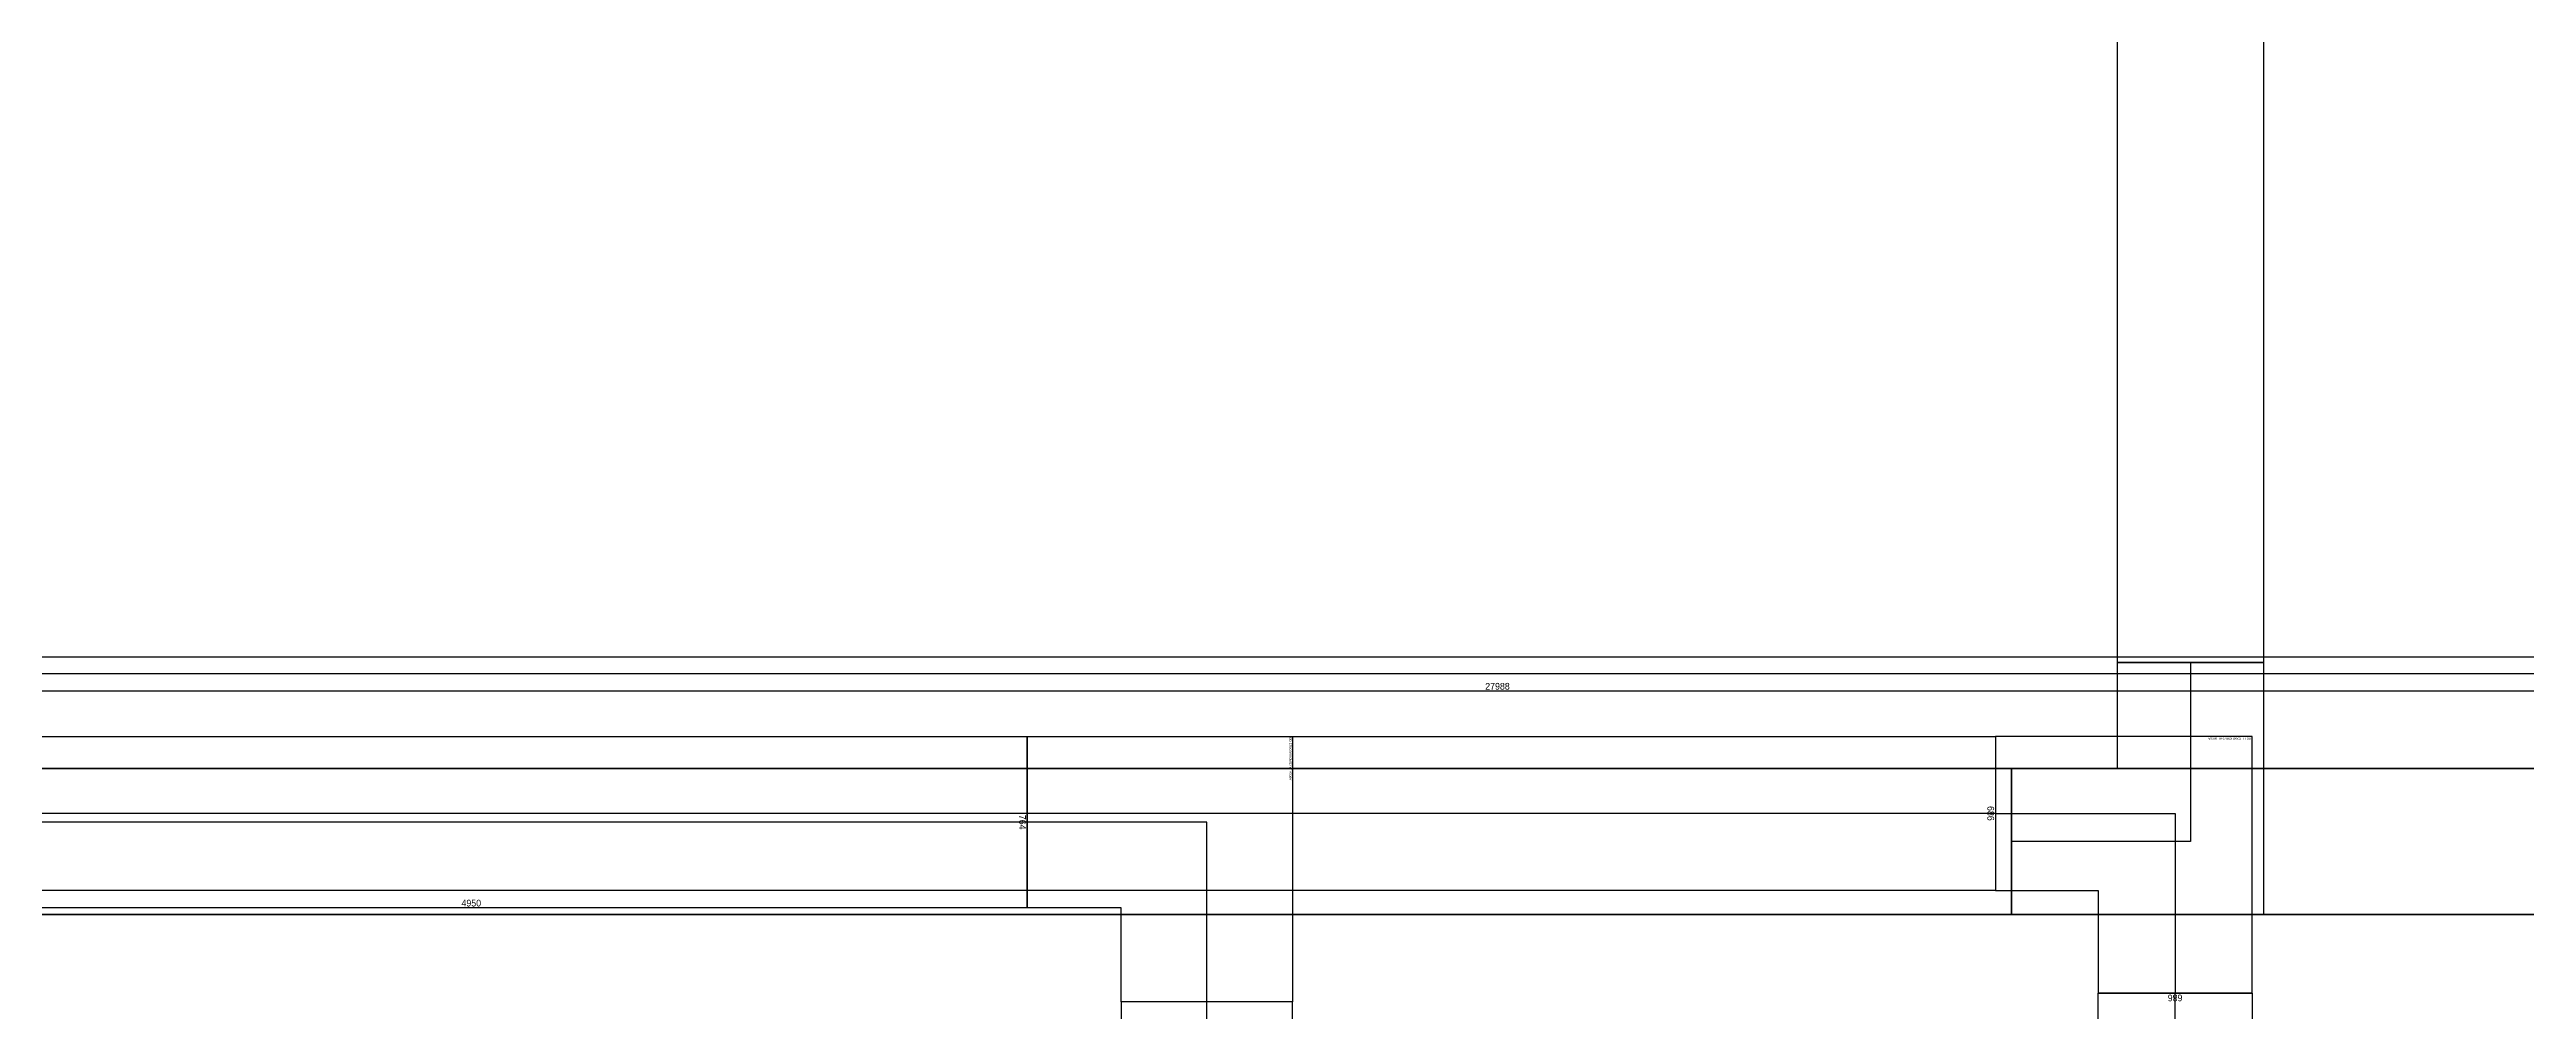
# Model space of a CAD drawing. Header units: millimetres. Extents: x 28486 to 374549, y -351975 to 868946.
# Drawn here: x 305297 to 316325, y -305943 to -301657 of the extents above; entities that cross this region are included whole.
import ezdxf
from ezdxf.enums import TextEntityAlignment as Align

# ---------------------------------------------------------------- set-up
doc = ezdxf.new("R2010")
doc.units = ezdxf.units.MM
doc.header["$LTSCALE"] = 150
doc.layers.get('Defpoints').update_dxf_attribs({"color": 150})
for name, color, linetype in [('-----27 Bus Duct_HV_6.6kV', 130, 'Continuous'), ('-----27 Bus Duct_HV_6.6kV (추후 증설용)', 150, 'Continuous'), ('-----27 Bus Duct_HV_IT BACK UP B', 3, 'Continuous'), ('-----27 Bus Duct_LV_380-220V_LOAD BANK', 7, 'Continuous'), ('-----27 Bus Duct_LV_380-220V_UT B', 71, 'Continuous')]:
    doc.layers.add(name, color=color, linetype=linetype)
doc.styles.add('ELEC', font='')
doc.styles.get("Standard").update_dxf_attribs({"font": ''})
doc.styles.get('ELEC').set_extended_font_data('Dotum')
doc.styles.get('Standard').set_extended_font_data('Dotum')
doc.dimstyles.new('전기통신참고용-치수', dxfattribs={"dimscale": 15, "dimtxt": 2, "dimasz": 0, "dimexe": 0, "dimexo": 0, "dimgap": 0.4, "dimtad": 4, "dimdec": 0, "dimzin": 0, "dimdsep": 46, "dimtxsty": 'Standard', "dimblk": 'NONE', "dimcen": 0, "dimse1": 1, "dimse2": 1, "dimsd1": 1, "dimsd2": 1, "dimclrd": 8, "dimclre": 8, "dimclrt": 8, "dimadec": 0, "dimazin": 0, "dimtfac": 1, "dimtdec": 0, "dimtix": 1, "dimtmove": 2, "dimatfit": 0, "dimldrblk": 'NONE', "dimfxl": 2, "dimtolj": 1, "dimtzin": 0, "dimarcsym": 0})

# ---------------------------------------------------------------- blocks, each defined once
blk = doc.blocks.new('*U15')
at = {"color": 0}
blk.add_lwpolyline([(-382, -382), (800, -382), (800, 382), (382, 382), (382, 800), (-382, 800)], close=True, dxfattribs=at)
at = {"color": 1}
blk.add_lwpolyline([(800, 0), (0, 0), (0, 800)], dxfattribs=at)
at = {"color": 0, "style": 'ELEC'}
blk.add_text('BD ELBOW(HORIZ)-AL 6300A', height=10, dxfattribs=at).set_placement((-377, -372), align=Align.MIDDLE_LEFT)
blk = doc.blocks.new('*D988')
at = {"layer": 'Defpoints', "color": 0, "transparency": 16777216}
for p in [(0, 36723), (686, 36723), (686, 36723)]:
    blk.add_point(p, dxfattribs=at)
at = {"color": 0, "transparency": 16777216, "insert": (343, 36702), "char_height": 30, "attachment_point": 5}
blk.add_mtext('\\A1;{\\C0;686}', dxfattribs=at)
blk = doc.blocks.new('_None')
blk = doc.blocks.new('*D989')
at = {"layer": 'Defpoints', "color": 0, "transparency": 16777216}
for p in [(686, 36723), (686, 36723), (686, -783)]:
    blk.add_point(p, dxfattribs=at)
at = {"color": 0, "transparency": 16777216, "insert": (665, 17970), "char_height": 30, "attachment_point": 5, "rotation": 90}
blk.add_mtext('\\A1;{\\C0;37506}', dxfattribs=at)
blk = doc.blocks.new('*U74')
at = {"color": 0}
blk.add_lwpolyline([(-343, -343), (800, -343), (800, 343), (343, 343), (343, 800), (-343, 800)], close=True, dxfattribs=at)
at = {"color": 1}
blk.add_lwpolyline([(800, 0), (0, 0), (0, 800)], dxfattribs=at)
at = {"color": 0, "style": 'ELEC'}
blk.add_text('BD ELBOW(HORIZ)-AL 5000A', height=10, dxfattribs=at).set_placement((-338, -333), align=Align.MIDDLE_LEFT)
blk = doc.blocks.new('*D200')
at = {"layer": 'Defpoints', "color": 0, "transparency": 16777216}
for p in [(152, 34419), (152, 34419), (152, 6431)]:
    blk.add_point(p, dxfattribs=at)
at = {"color": 0, "transparency": 16777216, "insert": (131, 20425), "char_height": 30, "attachment_point": 5, "rotation": 90}
blk.add_mtext('\\A1;{\\C0;27988}', dxfattribs=at)
blk = doc.blocks.new('*D996')
at = {"layer": 'Defpoints', "color": 0, "transparency": 16777216}
for p in [(0, 45395), (686, 45395), (686, 45395)]:
    blk.add_point(p, dxfattribs=at)
at = {"color": 0, "transparency": 16777216, "insert": (343, 45374), "char_height": 30, "attachment_point": 5}
blk.add_mtext('\\A1;{\\C0;686}', dxfattribs=at)
blk = doc.blocks.new('*D997')
at = {"layer": 'Defpoints', "color": 0, "transparency": 16777216}
for p in [(686, 45395), (686, 45395), (686, 38256)]:
    blk.add_point(p, dxfattribs=at)
at = {"color": 0, "transparency": 16777216, "insert": (665, 41825), "char_height": 30, "attachment_point": 5, "rotation": 90}
blk.add_mtext('\\A1;{\\C0;7140}', dxfattribs=at)
blk = doc.blocks.new('*D998')
at = {"layer": 'Defpoints', "color": 0, "transparency": 16777216}
for p in [(0, 38256), (686, 38256), (686, 38256)]:
    blk.add_point(p, dxfattribs=at)
at = {"color": 0, "transparency": 16777216, "insert": (343, 38277), "char_height": 30, "attachment_point": 5}
blk.add_mtext('\\A1;{\\C0;686}', dxfattribs=at)
blk = doc.blocks.new('A$343519315662')
at = {"layer": '-----27 Bus Duct_HV_6.6kV'}
for p, q in [((472, 650), (472, 1122)), ((472, 1122), (1122, 1122)), ((797, 1122), (797, 325)), ((1122, 1122), (1122, 0)), ((0, 0), (0, 650)), ((0, 650), (472, 650)), ((797, 325), (0, 325)), ((1122, 0), (0, 0))]:
    blk.add_line(p, q, dxfattribs=at)
blk = doc.blocks.new('*D832')
at = {"layer": 'Defpoints', "color": 0, "transparency": 16777216}
for p in [(0, 17640), (764, 17640), (764, 17640)]:
    blk.add_point(p, dxfattribs=at)
at = {"color": 0, "transparency": 16777216, "insert": (382, 17619), "char_height": 30, "attachment_point": 5}
blk.add_mtext('\\A1;{\\C0;764}', dxfattribs=at)
blk = doc.blocks.new('*D833')
at = {"layer": 'Defpoints', "color": 0, "transparency": 16777216}
for p in [(764, 17640), (764, 17640), (764, 8189)]:
    blk.add_point(p, dxfattribs=at)
at = {"color": 0, "transparency": 16777216, "insert": (743, 12915), "char_height": 30, "attachment_point": 5, "rotation": 90}
blk.add_mtext('\\A1;{\\C0;9451}', dxfattribs=at)
blk = doc.blocks.new('*D834')
at = {"layer": 'Defpoints', "color": 0, "transparency": 16777216}
for p in [(0, 8189), (764, 8189), (764, 8189)]:
    blk.add_point(p, dxfattribs=at)
at = {"color": 0, "transparency": 16777216, "insert": (382, 8210), "char_height": 30, "attachment_point": 5}
blk.add_mtext('\\A1;{\\C0;764}', dxfattribs=at)
blk = doc.blocks.new('*D840')
at = {"layer": 'Defpoints', "color": 0, "transparency": 16777216}
for p in [(0, 8166), (764, 8166), (764, 8166)]:
    blk.add_point(p, dxfattribs=at)
at = {"color": 0, "transparency": 16777216, "insert": (382, 8145), "char_height": 30, "attachment_point": 5}
blk.add_mtext('\\A1;{\\C0;764}', dxfattribs=at)
blk = doc.blocks.new('*D841')
at = {"layer": 'Defpoints', "color": 0, "transparency": 16777216}
for p in [(764, 8166), (764, 8166), (764, 3216)]:
    blk.add_point(p, dxfattribs=at)
at = {"color": 0, "transparency": 16777216, "insert": (743, 5691), "char_height": 30, "attachment_point": 5, "rotation": 90}
blk.add_mtext('\\A1;{\\C0;4950}', dxfattribs=at)
blk = doc.blocks.new('*D842')
at = {"layer": 'Defpoints', "color": 0, "transparency": 16777216}
for p in [(0, 3216), (764, 3216), (764, 3216)]:
    blk.add_point(p, dxfattribs=at)
at = {"color": 0, "transparency": 16777216, "insert": (382, 3237), "char_height": 30, "attachment_point": 5}
blk.add_mtext('\\A1;{\\C0;764}', dxfattribs=at)
blk = doc.blocks.new('*U987')
at = {"color": 1}
blk.add_line((343, 36722.9), (343, -783.2), dxfattribs=at)
at = {"color": 0}
blk.add_lwpolyline([(686, -783.2), (0, -783.2), (0, 36722.9), (686, 36722.9)], close=True, dxfattribs=at)
dim = blk.add_linear_dim(base=(686, 36722.9), p1=(0, 36722.9), p2=(686, 36722.9), text='{\\C0;<>}', dimstyle='전기통신참고용-치수', override={"dimtxsty": 'Standard', "dimclrd": 0, "dimclre": 0, "dimclrt": 0}, dxfattribs=at)
dim.commit()
dim.dimension.update_dxf_attribs({"geometry": '*D988', "text_midpoint": (343, 36701.9)})
dim = blk.add_linear_dim(base=(686, 36722.9), p1=(686, -783.2), p2=(686, 36722.9), angle=90, text='{\\C0;<>}', dimstyle='전기통신참고용-치수', override={"dimtad": 1, "dimtxsty": 'Standard', "dimclrd": 0, "dimclre": 0, "dimclrt": 0}, dxfattribs=at)
dim.commit()
dim.dimension.update_dxf_attribs({"geometry": '*D989', "text_midpoint": (665, 17969.9)})
blk = doc.blocks.new('*U198')
at = {"color": 1}
blk.add_line((76, 34418.8), (76, 6430.9), dxfattribs=at)
at = {"color": 0}
blk.add_lwpolyline([(152, 6430.9), (0, 6430.9), (0, 34418.8), (152, 34418.8)], close=True, dxfattribs=at)
dim = blk.add_linear_dim(base=(152, 34418.8), p1=(152, 6430.9), p2=(152, 34418.8), angle=90, text='{\\C0;<>}', dimstyle='전기통신참고용-치수', override={"dimtad": 1, "dimtxsty": 'Standard', "dimclrd": 0, "dimclre": 0, "dimclrt": 0}, dxfattribs=at)
dim.commit()
dim.dimension.update_dxf_attribs({"geometry": '*D200', "text_midpoint": (131, 20424.8)})
blk = doc.blocks.new('*U995')
at = {"color": 1}
blk.add_line((343, 45395.4), (343, 38255.5), dxfattribs=at)
at = {"color": 0}
blk.add_lwpolyline([(686, 38255.5), (0, 38255.5), (0, 45395.4), (686, 45395.4)], close=True, dxfattribs=at)
for base, p1, p2, override, picture, middle in [((686, 45395.4), (0, 45395.4), (686, 45395.4), {"dimtxsty": 'Standard', "dimclrd": 0, "dimclre": 0, "dimclrt": 0}, '*D996', (343, 45374.4)), ((686, 38255.5), (0, 38255.5), (686, 38255.5), {"dimtad": 1, "dimtxsty": 'Standard', "dimclrd": 0, "dimclre": 0, "dimclrt": 0}, '*D998', (343, 38276.6))]:
    dim = blk.add_linear_dim(base=base, p1=p1, p2=p2, text='{\\C0;<>}', dimstyle='전기통신참고용-치수', override=override, dxfattribs=at)
    dim.commit()
    dim.dimension.update_dxf_attribs({"geometry": picture, "text_midpoint": middle})
dim = blk.add_linear_dim(base=(686, 45395.4), p1=(686, 38255.5), p2=(686, 45395.4), angle=90, text='{\\C0;<>}', dimstyle='전기통신참고용-치수', override={"dimtad": 1, "dimtxsty": 'Standard', "dimclrd": 0, "dimclre": 0, "dimclrt": 0}, dxfattribs=at)
dim.commit()
dim.dimension.update_dxf_attribs({"geometry": '*D997', "text_midpoint": (665, 41825.5)})
blk = doc.blocks.new('*U831')
at = {"color": 1}
blk.add_line((382, 17640.2), (382, 8189.4), dxfattribs=at)
at = {"color": 0}
blk.add_lwpolyline([(764, 8189.4), (0, 8189.4), (0, 17640.2), (764, 17640.2)], close=True, dxfattribs=at)
for base, p1, p2, override, picture, middle in [((764, 17640.2), (0, 17640.2), (764, 17640.2), {"dimtxsty": 'Standard', "dimclrd": 0, "dimclre": 0, "dimclrt": 0}, '*D832', (382, 17619.2)), ((764, 8189.4), (0, 8189.4), (764, 8189.4), {"dimtad": 1, "dimtxsty": 'Standard', "dimclrd": 0, "dimclre": 0, "dimclrt": 0}, '*D834', (382, 8210.4))]:
    dim = blk.add_linear_dim(base=base, p1=p1, p2=p2, text='{\\C0;<>}', dimstyle='전기통신참고용-치수', override=override, dxfattribs=at)
    dim.commit()
    dim.dimension.update_dxf_attribs({"geometry": picture, "text_midpoint": middle})
dim = blk.add_linear_dim(base=(764, 17640.2), p1=(764, 8189.4), p2=(764, 17640.2), angle=90, text='{\\C0;<>}', dimstyle='전기통신참고용-치수', override={"dimtad": 1, "dimtxsty": 'Standard', "dimclrd": 0, "dimclre": 0, "dimclrt": 0}, dxfattribs=at)
dim.commit()
dim.dimension.update_dxf_attribs({"geometry": '*D833', "text_midpoint": (743, 12914.8)})
blk = doc.blocks.new('*U839')
at = {"color": 1}
blk.add_line((382, 8165.7), (382, 3215.5), dxfattribs=at)
at = {"color": 0}
blk.add_lwpolyline([(764, 3215.5), (0, 3215.5), (0, 8165.7), (764, 8165.7)], close=True, dxfattribs=at)
for base, p1, p2, override, picture, middle in [((764, 8165.7), (0, 8165.7), (764, 8165.7), {"dimtxsty": 'Standard', "dimclrd": 0, "dimclre": 0, "dimclrt": 0}, '*D840', (382, 8144.7)), ((764, 3215.5), (0, 3215.5), (764, 3215.5), {"dimtad": 1, "dimtxsty": 'Standard', "dimclrd": 0, "dimclre": 0, "dimclrt": 0}, '*D842', (382, 3236.5))]:
    dim = blk.add_linear_dim(base=base, p1=p1, p2=p2, text='{\\C0;<>}', dimstyle='전기통신참고용-치수', override=override, dxfattribs=at)
    dim.commit()
    dim.dimension.update_dxf_attribs({"geometry": picture, "text_midpoint": middle})
dim = blk.add_linear_dim(base=(764, 8165.7), p1=(764, 3215.5), p2=(764, 8165.7), angle=90, text='{\\C0;<>}', dimstyle='전기통신참고용-치수', override={"dimtad": 1, "dimtxsty": 'Standard', "dimclrd": 0, "dimclre": 0, "dimclrt": 0}, dxfattribs=at)
dim.commit()
dim.dimension.update_dxf_attribs({"geometry": '*D841', "text_midpoint": (743, 5690.6)})

msp = doc.modelspace()

# ---------------------------------------------------------------- linework, layer by layer
at = {"layer": '-----27 Bus Duct_HV_6.6kV', "elevation": 0}
for points in [[(314505, -287275), (315155, -287275), (315155, -304388), (314505, -304388)], [(290197, -305510), (290197, -304860), (314033, -304860), (314033, -305510)], [(290197, -305510), (290197, -304860), (318653, -304860), (318653, -305510)]]:
    msp.add_lwpolyline(points, close=True, dxfattribs=at)
at = {"layer": '-----27 Bus Duct_HV_6.6kV (추후 증설용)', "elevation": 0}
msp.add_lwpolyline([(320553, -305510), (320553, -304860), (276222, -304860), (276222, -305510)], close=True, dxfattribs=at)

# ---------------------------------------------------------------- block references
at = {"layer": '-----27 Bus Duct_HV_6.6kV'}
msp.add_blockref('A$343519315662', (314033, -305510), dxfattribs=at)
at = {"layer": '-----27 Bus Duct_HV_IT BACK UP B', "rotation": 270}
msp.add_blockref('*U198', (291319, -304363), dxfattribs=at)
at = {"layer": '-----27 Bus Duct_LV_380-220V_LOAD BANK', "rotation": 270}
msp.add_blockref('*U839', (301484, -304717, 0), dxfattribs=at)
at = {"layer": '-----27 Bus Duct_LV_380-220V_LOAD BANK', "xscale": -1}
for name, p, rotation in [('*U15', (310450, -305099, 0), 90), ('*U831', (310068, -297710, 0), 180)]:
    msp.add_blockref(name, p, dxfattribs=dict(at, rotation=rotation))
at = {"layer": '-----27 Bus Duct_LV_380-220V_UT B'}
for name, p, rotation in [('*U987', (277238, -304717), 270), ('*U74', (314761, -305060, 0), 180), ('*U995', (315104, -267605, 0), 180)]:
    msp.add_blockref(name, p, dxfattribs=dict(at, rotation=rotation))

doc.saveas('drawing.dxf')
